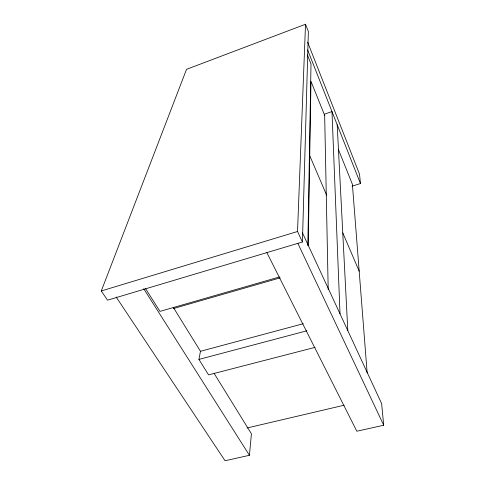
<?xml version="1.0" encoding="UTF-8"?>
<svg xmlns="http://www.w3.org/2000/svg" width="485" height="485" viewBox="0 0 485 485"><rect width="100%" height="100%" fill="white"/><g stroke="black" fill="none" stroke-linecap="round" stroke-linejoin="round"><path stroke-width="0.73" d="M307.829 245.404L311.006 64.002L307.375 54.853M308.224 245.695L310.976 81.353L324.774 115.642M302.434 241.991L308.363 31.549L305.52 24.25L186.531 69.331L101.292 290.958L107.518 300.185L302.434 241.991L297.529 231.497L305.52 24.25M116.151 296.99L225.07 460.75L249.423 455.3L251.424 433.79L214.115 373.395M315.111 347.351L208.58 374.869L198.935 359.415L200.457 351.292L303.277 323.713M352.08 186.167L360.446 183.542L359.555 174.242L307.599 42.08M101.292 290.958L297.529 231.497M279.445 276.971L159.965 311.388L145.548 288.605M173.521 308.533L280.233 277.838M198.935 359.415L306.859 330.794M246.956 428.006L344.18 405.211M302.416 232.739L381.628 403.599L383.708 425.23L356.833 431.244L266.871 252.643M143.73 288.733L249.423 455.3M173.23 307.223L200.62 351.552M297.857 243.355L383.708 425.23M309.727 155.661L326.708 195.322M342.798 232.897L359.185 271.17M338.294 149.234L352.377 184.221L367.151 372.953M307.605 49.919L360.446 183.542M337.178 124.706L347.806 330.649M340.021 313.862L331.983 111.568L324.635 114.09L328.2 289.642"/></g></svg>
